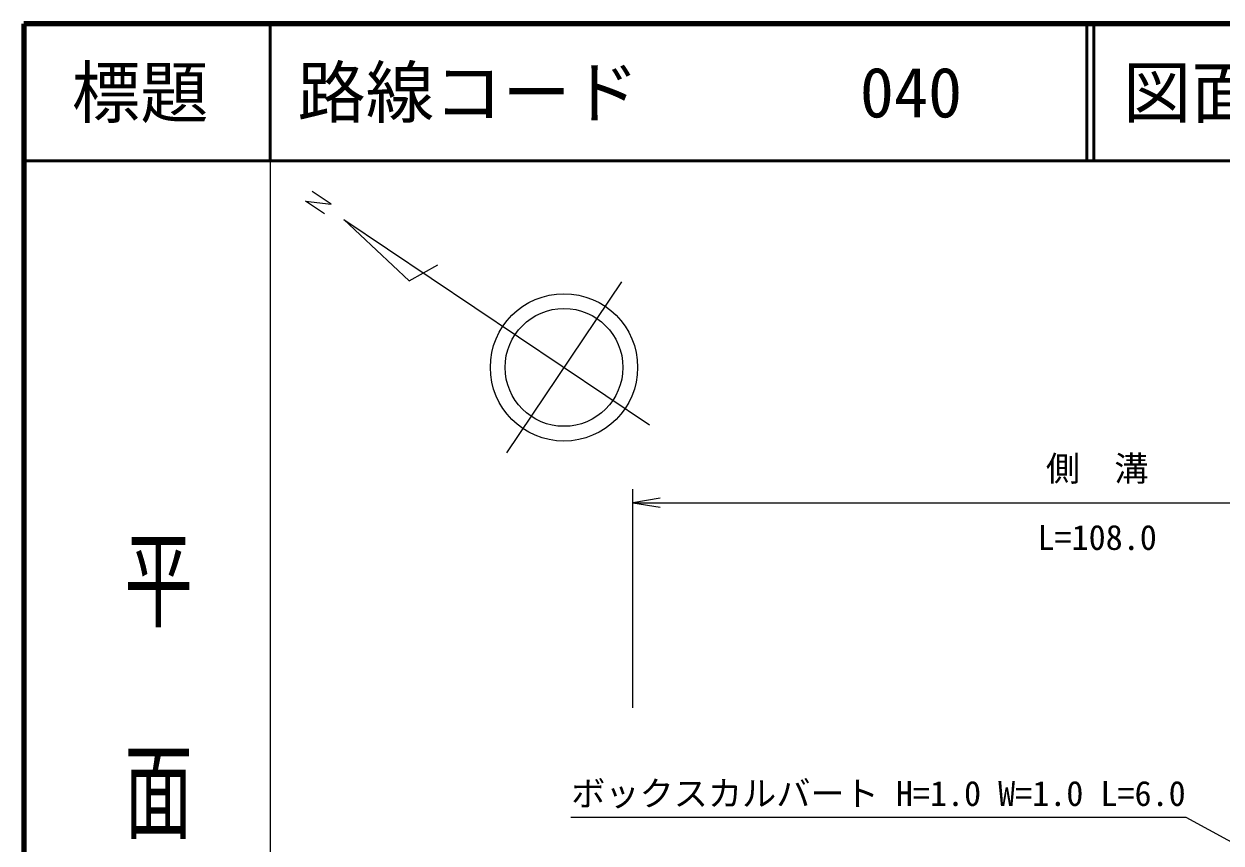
# Model space of a CAD drawing. Units: millimetres, scale not verified. Extents: x 40000 to 680000, y 20000 to 380000.
# Drawn here: x 40000 to 127562, y 320124 to 380000 of the extents above; entities that cross this region are included whole.
import ezdxf
from ezdxf.enums import TextEntityAlignment as Align

# ---------------------------------------------------------------- set-up
doc = ezdxf.new("R2010")
doc.units = ezdxf.units.MM
doc.header["$LTSCALE"] = 1000
for name, color, linetype, lineweight in [('M-BMK-SRVR', 3, 'Continuous', 25), ('M-STR-HTXT', 7, 'Continuous', 13), ('M-TTL', 2, 'Continuous', 140), ('M-TTL-BAND', 7, 'Continuous', 25), ('M-TTL-LINE', 7, 'Continuous', 50)]:
    doc.layers.add(name, color=color, linetype=linetype, lineweight=lineweight)
doc.layers.add('M-TTL-TXT', color=7, linetype='Continuous')
doc.styles.add('@ＭＳ ゴシック', font='')
doc.styles.add('ＭＳ ゴシック', font='')
doc.styles.get('@ＭＳ ゴシック').set_extended_font_data('@MS Gothic')
doc.styles.get('ＭＳ ゴシック').set_extended_font_data('MS Gothic')

# ---------------------------------------------------------------- blocks, each defined once
blk = doc.blocks.new('open_arrow')
at = {"color": 0, "linetype": 'Continuous', "lineweight": -2}
blk.add_lwpolyline([(7.5, 1.25), (0, 0), (7.5, -1.25)], dxfattribs=at)

msp = doc.modelspace()

# ---------------------------------------------------------------- linework, layer by layer
at = {"layer": 'M-BMK-SRVR'}
for p, q in [((61985, 366109), (60605, 367037)), ((60605, 367037), (62470, 366822)), ((62470, 366822), (61080, 367747)), ((63410, 365717), (68173, 361216)), ((63410, 365717), (85760, 350687)), ((68173, 361216), (70269, 362402)), ((83711, 361153), (75294, 348637))]:
    msp.add_line(p, q, dxfattribs=at)
for radius in [5387, 4309]:
    msp.add_circle((79502, 354895), radius, dxfattribs=at)
at = {"layer": 'M-STR-HTXT'}
for p, q in [((84545, 330000), (84545, 346000)), ((84545, 345000), (152829, 345000))]:
    msp.add_line(p, q, dxfattribs=at)
msp.add_lwpolyline([(153500, 306500), (125000, 322000), (80000, 322000)], dxfattribs=at)
at = {"layer": 'M-TTL'}
for p, q in [((40000, 380000), (40000, 20000)), ((680000, 380000), (40000, 380000))]:
    msp.add_line(p, q, dxfattribs=at)
at = {"layer": 'M-TTL-BAND'}
msp.add_line((58000, 370000), (58000, 20000), dxfattribs=at)
at = {"layer": 'M-TTL-LINE'}
for p, q in [((58000, 380000), (58000, 370000)), ((117750, 380000), (117750, 370000)), ((118250, 380000), (118250, 370000)), ((40000, 370000), (680000, 370000))]:
    msp.add_line(p, q, dxfattribs=at)

# ---------------------------------------------------------------- block references
at = {"layer": 'M-STR-HTXT', "xscale": 267, "yscale": 267}
msp.add_blockref('open_arrow', (84545, 345000), dxfattribs=at)

# ---------------------------------------------------------------- texts
at = {"layer": 'M-STR-HTXT', "style": 'ＭＳ ゴシック'}
for s, p in [('側\u3000溝', (118500, 347500)), ('ボックスカルバート H=1.0 W=1.0 L=6.0', (102500, 323750))]:
    msp.add_text(s, height=1833, dxfattribs=at).set_placement(p, align=Align.MIDDLE_CENTER)
msp.add_text('L=108.0', height=1833, dxfattribs=at).set_placement((118500, 341000), align=Align.BOTTOM_CENTER)
at = {"layer": 'M-TTL-BAND', "style": '@ＭＳ ゴシック', "width": 1.55}
msp.add_text('平  面  図', height=3666, rotation=270, dxfattribs=at).set_placement((49777, 323975), align=Align.MIDDLE_CENTER)
at = {"layer": 'M-TTL-TXT', "style": 'ＭＳ ゴシック'}
msp.add_text('標題', height=3666, dxfattribs=at).set_placement((48500, 375000), align=Align.MIDDLE_CENTER)
for s, p in [('路線コード', (60000, 375000)), ('040', (101142, 375000)), ('図面コード', (120380, 375000))]:
    msp.add_text(s, height=3666, dxfattribs=at).set_placement(p, align=Align.MIDDLE_LEFT)

doc.saveas('drawing.dxf')
